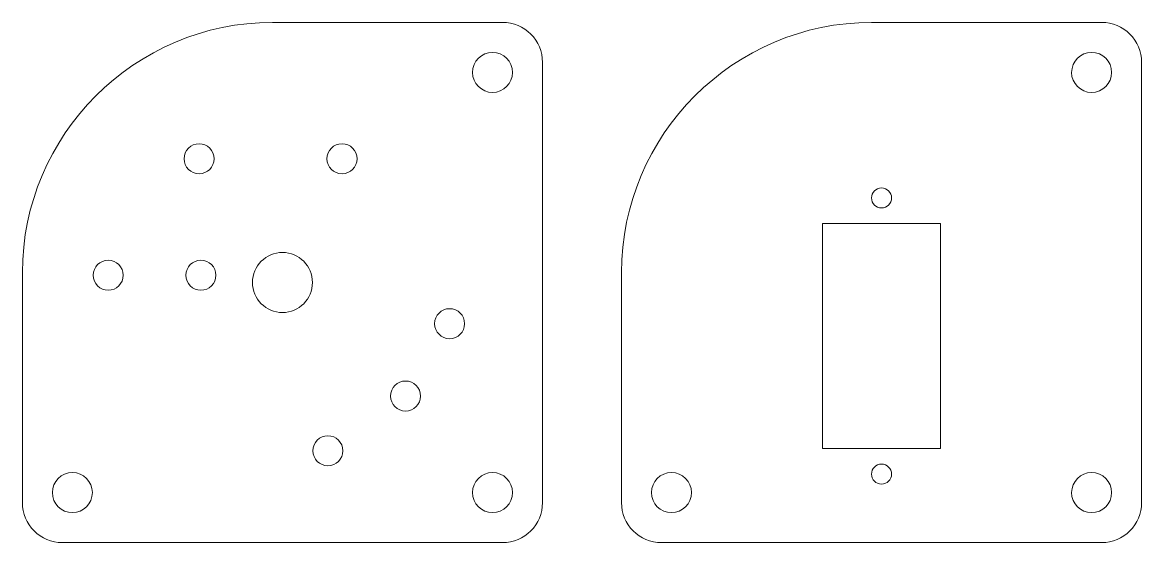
# Model space of a CAD drawing. Header units: millimetres. Extents: x -240 to 182, y -20 to 33.
# Drawn here: x 70.3 to 182.2, y -19 to 33 of the extents above; entities that cross this region are included whole.
import ezdxf

# ---------------------------------------------------------------- set-up
doc = ezdxf.new("R2010")
doc.units = ezdxf.units.MM
doc.header["$MEASUREMENT"] = 0
doc.layers.add('Cut', color=7, linetype='Continuous')
doc.layers.add('LED', color=7, linetype='Continuous')

msp = doc.modelspace()

# ---------------------------------------------------------------- linework, layer by layer
at = {"layer": 'Cut', "color": 250, "lineweight": 9}
msp.add_lwpolyline([(150.2557, -9.6317), (162.0557, -9.6317), (162.0557, 12.8683), (150.2557, 12.8683), (150.2557, -9.6317)], close=True, dxfattribs=at)
for centre, major_axis, ratio in [((156.1557, 15.4181), (0, 1.0001), 0.99990001), ((96.2654, 6.9682), (0, 3.0001), 0.99996667), ((156.1557, -12.1817), (0, 1.0001), 0.99990001)]:
    msp.add_ellipse(centre, major_axis=major_axis, ratio=ratio, dxfattribs=at)
for points, knots in [([(95.2654, 32.9683), (95.2654, 32.9683), (118.2654, 32.9683), (118.2654, 32.9683), (118.2654, 32.9683), (120.4654, 32.9683), (122.2654, 31.1683), (122.2654, 28.9683), (122.2654, 28.9683), (122.2654, 28.9683), (122.2654, -15.0317), (122.2654, -15.0317), (122.2654, -15.0317), (122.2654, -17.2317), (120.4654, -19.0317), (118.2654, -19.0317), (118.2654, -19.0317), (118.2654, -19.0317), (74.2654, -19.0317), (74.2654, -19.0317), (74.2654, -19.0317), (72.0654, -19.0317), (70.2654, -17.2317), (70.2654, -15.0317), (70.2654, -15.0317), (70.2654, -15.0317), (70.2654, 7.9683), (70.2654, 7.9683), (70.2654, 7.9683), (70.2654, 21.7183), (81.5154, 32.9683), (95.2654, 32.9683)], [0, 0, 0, 0, 0.11111111, 0.11111111, 0.11111111, 0.11111111, 0.22222222, 0.22222222, 0.22222222, 0.22222222, 0.33333333, 0.33333333, 0.33333333, 0.33333333, 0.44444444, 0.44444444, 0.44444444, 0.44444444, 0.55555556, 0.55555556, 0.55555556, 0.55555556, 0.66666667, 0.66666667, 0.66666667, 0.66666667, 0.77777778, 0.77777778, 0.77777778, 0.77777778, 1, 1, 1, 1]), ([(155.1557, 32.9683), (155.1557, 32.9683), (178.1557, 32.9683), (178.1557, 32.9683), (178.1557, 32.9683), (180.3557, 32.9683), (182.1557, 31.1683), (182.1557, 28.9683), (182.1557, 28.9683), (182.1557, 28.9683), (182.1557, -15.0317), (182.1557, -15.0317), (182.1557, -15.0317), (182.1557, -17.2317), (180.3557, -19.0317), (178.1557, -19.0317), (178.1557, -19.0317), (178.1557, -19.0317), (134.1557, -19.0317), (134.1557, -19.0317), (134.1557, -19.0317), (131.9557, -19.0317), (130.1557, -17.2317), (130.1557, -15.0317), (130.1557, -15.0317), (130.1557, -15.0317), (130.1557, 7.9683), (130.1557, 7.9683), (130.1557, 7.9683), (130.1557, 21.7183), (141.4057, 32.9683), (155.1557, 32.9683)], [0, 0, 0, 0, 0.11111111, 0.11111111, 0.11111111, 0.11111111, 0.22222222, 0.22222222, 0.22222222, 0.22222222, 0.33333333, 0.33333333, 0.33333333, 0.33333333, 0.44444444, 0.44444444, 0.44444444, 0.44444444, 0.55555556, 0.55555556, 0.55555556, 0.55555556, 0.66666667, 0.66666667, 0.66666667, 0.66666667, 0.77777778, 0.77777778, 0.77777778, 0.77777778, 1, 1, 1, 1]), ([(117.2651, 29.9683), (116.1608, 29.9683), (115.2653, 29.0727), (115.2653, 27.9683), (115.2653, 27.9683), (115.265, 26.8642), (116.1609, 25.9683), (117.2653, 25.9683), (117.2653, 25.9683), (118.3694, 25.9684), (119.2652, 26.864), (119.2652, 27.9683), (119.2652, 27.9683), (119.2651, 29.0733), (118.3696, 29.9682), (117.2651, 29.9683)], [0, 0, 0, 0, 0.2, 0.2, 0.2, 0.2, 0.4, 0.4, 0.4, 0.4, 0.6, 0.6, 0.6, 0.6, 1, 1, 1, 1]), ([(177.1554, 29.9683), (176.0511, 29.9683), (175.1556, 29.0727), (175.1556, 27.9683), (175.1556, 27.9683), (175.1553, 26.8642), (176.0512, 25.9683), (177.1556, 25.9683), (177.1556, 25.9683), (178.2597, 25.9684), (179.1555, 26.864), (179.1555, 27.9683), (179.1555, 27.9683), (179.1554, 29.0733), (178.2599, 29.9682), (177.1554, 29.9683)], [0, 0, 0, 0, 0.2, 0.2, 0.2, 0.2, 0.4, 0.4, 0.4, 0.4, 0.6, 0.6, 0.6, 0.6, 1, 1, 1, 1]), ([(75.2652, -12.0317), (74.1609, -12.0317), (73.2654, -12.9273), (73.2654, -14.0317), (73.2654, -14.0317), (73.2651, -15.1358), (74.161, -16.0317), (75.2654, -16.0317), (75.2654, -16.0317), (76.3695, -16.0316), (77.2653, -15.136), (77.2653, -14.0317), (77.2653, -14.0317), (77.2652, -12.9267), (76.3697, -12.0318), (75.2652, -12.0317)], [0, 0, 0, 0, 0.2, 0.2, 0.2, 0.2, 0.4, 0.4, 0.4, 0.4, 0.6, 0.6, 0.6, 0.6, 1, 1, 1, 1]), ([(117.2651, -12.0317), (116.1608, -12.0317), (115.2653, -12.9273), (115.2653, -14.0317), (115.2653, -14.0317), (115.265, -15.1358), (116.1609, -16.0317), (117.2653, -16.0317), (117.2653, -16.0317), (118.3694, -16.0316), (119.2652, -15.136), (119.2652, -14.0317), (119.2652, -14.0317), (119.2651, -12.9267), (118.3696, -12.0318), (117.2651, -12.0317)], [0, 0, 0, 0, 0.2, 0.2, 0.2, 0.2, 0.4, 0.4, 0.4, 0.4, 0.6, 0.6, 0.6, 0.6, 1, 1, 1, 1]), ([(135.1555, -12.0317), (134.0512, -12.0317), (133.1557, -12.9273), (133.1557, -14.0317), (133.1557, -14.0317), (133.1554, -15.1358), (134.0513, -16.0317), (135.1557, -16.0317), (135.1557, -16.0317), (136.2598, -16.0316), (137.1556, -15.136), (137.1556, -14.0317), (137.1556, -14.0317), (137.1555, -12.9267), (136.26, -12.0318), (135.1555, -12.0317)], [0, 0, 0, 0, 0.2, 0.2, 0.2, 0.2, 0.4, 0.4, 0.4, 0.4, 0.6, 0.6, 0.6, 0.6, 1, 1, 1, 1]), ([(177.1554, -12.0317), (176.0511, -12.0317), (175.1556, -12.9273), (175.1556, -14.0317), (175.1556, -14.0317), (175.1553, -15.1358), (176.0512, -16.0317), (177.1556, -16.0317), (177.1556, -16.0317), (178.2597, -16.0316), (179.1555, -15.136), (179.1555, -14.0317), (179.1555, -14.0317), (179.1554, -12.9267), (178.2599, -12.0318), (177.1554, -12.0317)], [0, 0, 0, 0, 0.2, 0.2, 0.2, 0.2, 0.4, 0.4, 0.4, 0.4, 0.6, 0.6, 0.6, 0.6, 1, 1, 1, 1])]:
    msp.add_open_spline(points, degree=3, knots=knots, dxfattribs=at)
at = {"layer": 'LED', "color": 114, "lineweight": 9}
for centre in [(87.9304, 19.3362), (102.2179, 19.3362), (78.8463, 7.693), (88.1109, 7.693), (112.9772, 2.8518), (108.5674, -4.3801), (100.8063, -9.8482)]:
    msp.add_ellipse(centre, major_axis=(1.5001, 0), ratio=0.99993334, dxfattribs=at)

doc.saveas('drawing.dxf')
